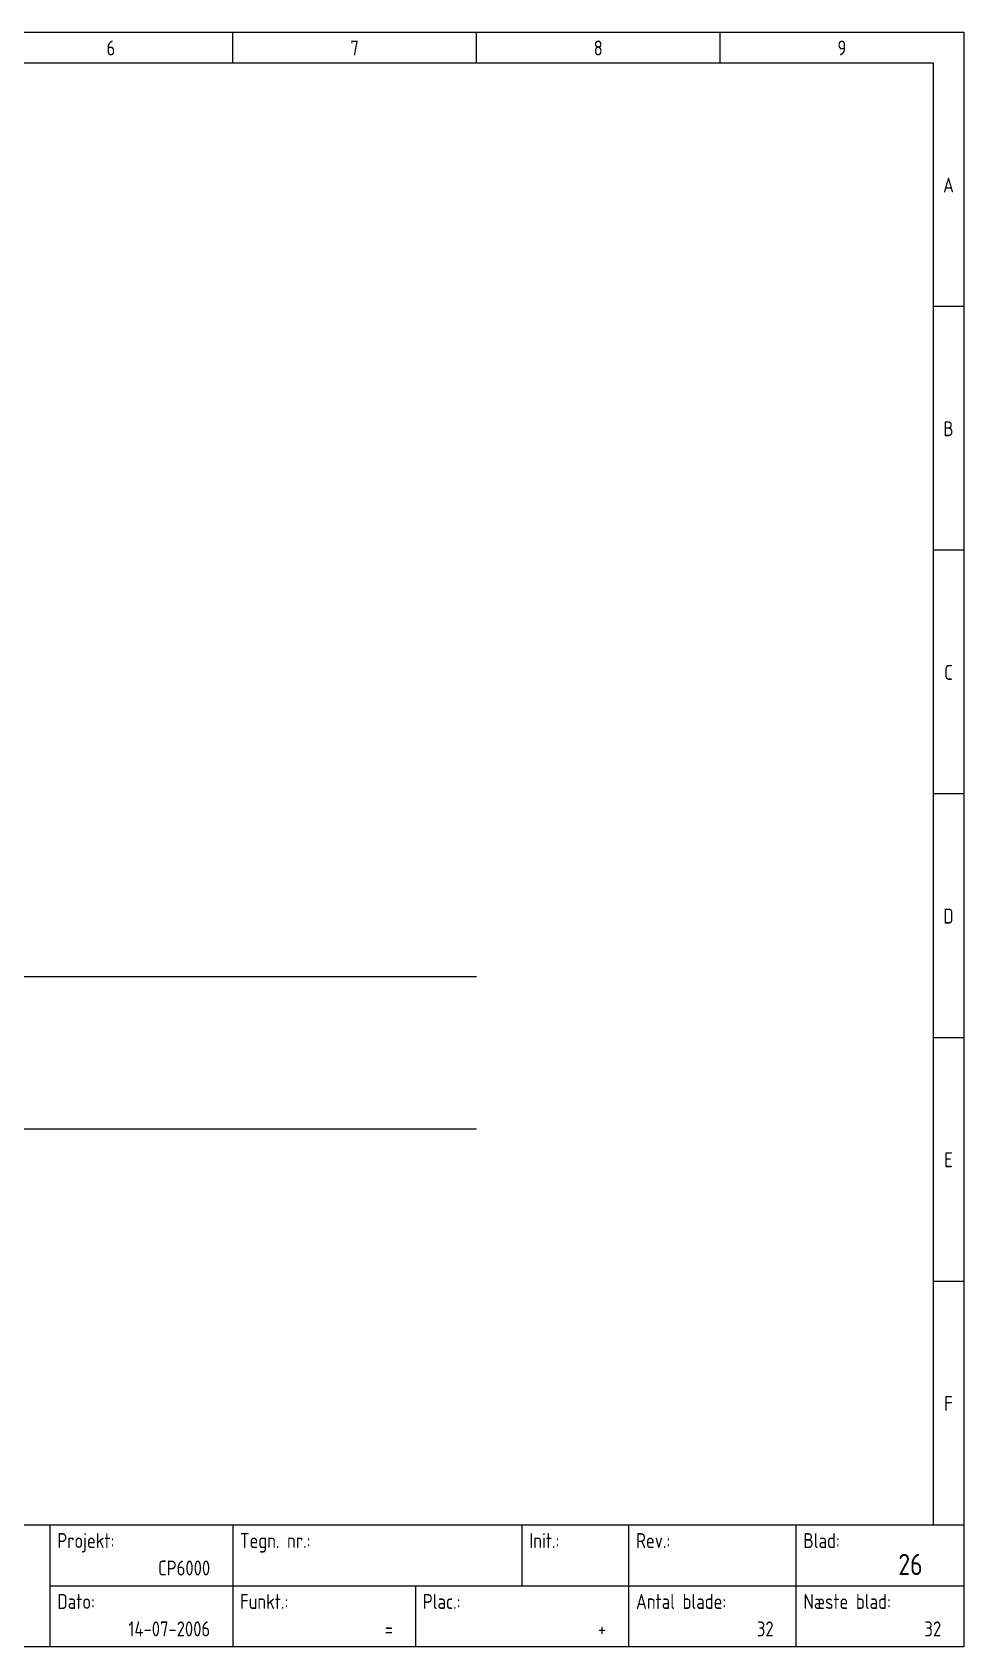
# Model space of a CAD drawing. Extents: x 10 to 410, y 10 to 275.
# Drawn here: x 257.1 to 410, y 10 to 275 of the extents above; entities that cross this region are included whole.
import ezdxf
from ezdxf.enums import TextEntityAlignment as Align

# ---------------------------------------------------------------- set-up
doc = ezdxf.new("R2010")
doc.units = 0
doc.linetypes.add('CADDY_SOLID', pattern=[0])
doc.layers.get('0').update_dxf_attribs({"linetype": 'CONTINUOUS'})
doc.styles.add('CADDY_VECTORFONT1P', font='isocp___.ttf', dxfattribs={"width": 0.9})

# ---------------------------------------------------------------- blocks, each defined once
blk = doc.blocks.new('BLK1')
at = {"linetype": 'CADDY_SOLID'}
for p, q in [((10, 275), (410, 275)), ((290, 270), (290, 275)), ((330, 270), (330, 275)), ((370, 270), (370, 275)), ((410, 275), (410, 10)), ((15, 270), (405, 270)), ((405, 270), (405, 30)), ((410, 230), (405, 230)), ((410, 190), (405, 190)), ((410, 150), (405, 150)), ((405, 110), (410, 110)), ((405, 70), (410, 70)), ((10, 30), (410, 30)), ((260, 30), (260, 10)), ((290, 30), (290, 10)), ((337.5, 20), (337.5, 30)), ((355, 20), (355, 30)), ((382.5, 20), (382.5, 30)), ((405, 30), (410, 30)), ((260, 20), (410, 20)), ((320, 20), (320, 10)), ((355, 10), (355, 20)), ((382.5, 10), (382.5, 20)), ((410, 10), (10, 10))]:
    blk.add_line(p, q, dxfattribs=at)
at = {"style": 'CADDY_VECTORFONT1P', "width": 0.9}
for s, p in [('6', (270, 271.2)), ('7', (310, 271.2)), ('8', (350, 271.2)), ('9', (390, 271.2)), ('A', (407.5, 248.7)), ('B', (407.5, 208.7)), ('C', (407.5, 168.7)), ('D', (407.5, 128.7)), ('E', (407.5, 88.7)), ('F', (407.5, 48.7))]:
    blk.add_text(s, height=2.45, dxfattribs=at).set_placement(p, align=Align.CENTER)
for s, p in [('Projekt:', (261.2, 26.2)), ('Tegn. nr.:', (291.2, 26.2)), ('Init.:', (338.7, 26.2)), ('Rev.:', (356.2, 26.2)), ('Blad:', (383.7, 26.2)), ('Dato:', (261.2, 16.2)), ('Funkt.:', (291.2, 16.2)), ('Plac.:', (321.2, 16.2)), ('Antal blade:', (356.2, 16.2)), ('Næste blad:', (383.7, 16.2))]:
    blk.add_text(s, height=2.45, dxfattribs=at).set_placement(p)
for s, height, p in [('CP6000', 2.45, (286.3, 21.7)), ('26', 3.5, (403.25, 21.75)), ('14-07-2006', 2.45, (286.3, 11.7)), ('+', 2.45, (351.3, 11.7)), ('32', 2.45, (378.8, 11.7)), ('32', 2.45, (406.3, 11.7)), ('=', 2.45, (316.3, 11.7))]:
    blk.add_text(s, height=height, dxfattribs=at).set_placement(p, align=Align.RIGHT)

msp = doc.modelspace()

# ---------------------------------------------------------------- linework, layer by layer
at = {"linetype": 'CADDY_SOLID'}
for p, q in [((50, 120), (330, 120)), ((50, 95), (330, 95))]:
    msp.add_line(p, q, dxfattribs=at)

# ---------------------------------------------------------------- block references
msp.add_blockref('BLK1', (0, 0, 1))

doc.saveas('drawing.dxf')
